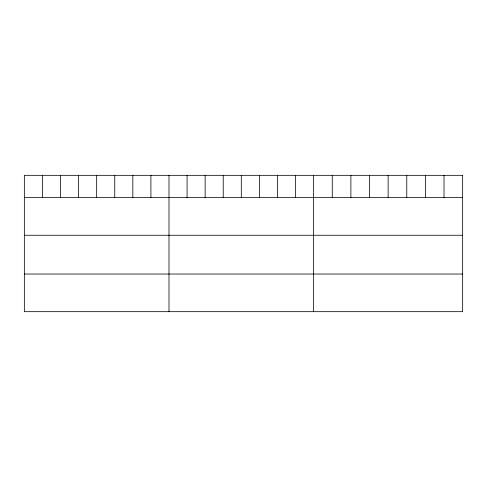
<?xml version="1.0" encoding="UTF-8"?>
<svg xmlns="http://www.w3.org/2000/svg" width="487" height="487" viewBox="0 0 487 487"><rect width="100%" height="100%" fill="white"/><g stroke="black" fill="none" stroke-linecap="round" stroke-linejoin="round"><path stroke-width="0.73" d="M24.35 197.625L462.65 197.625M24.35 235.258L462.65 235.258M24.35 274.035L462.65 274.035M444.022 175.326L444.022 197.625M425.394 175.326L425.394 197.625M406.767 175.326L406.767 197.625M388.139 175.326L388.139 197.625M369.511 175.326L369.511 197.625M350.883 175.326L350.883 197.625M332.256 175.326L332.256 197.625M313.628 175.326L313.628 311.674M295.548 175.326L295.548 197.625M277.468 175.326L277.468 197.625M259.388 175.326L259.388 197.625M241.308 175.326L241.308 197.625M223.229 175.326L223.229 197.625M205.149 175.326L205.149 197.625M187.069 175.326L187.069 197.625M168.989 175.326L168.989 311.674M150.909 175.326L150.909 197.625M132.829 175.326L132.829 197.625M114.749 175.326L114.749 197.625M96.67 175.326L96.67 197.625M78.59 175.326L78.59 197.625M60.51 175.326L60.51 197.625M42.43 175.326L42.43 197.625M462.65 175.326L24.35 175.326L24.35 311.674L462.65 311.674L462.65 175.326"/></g></svg>
